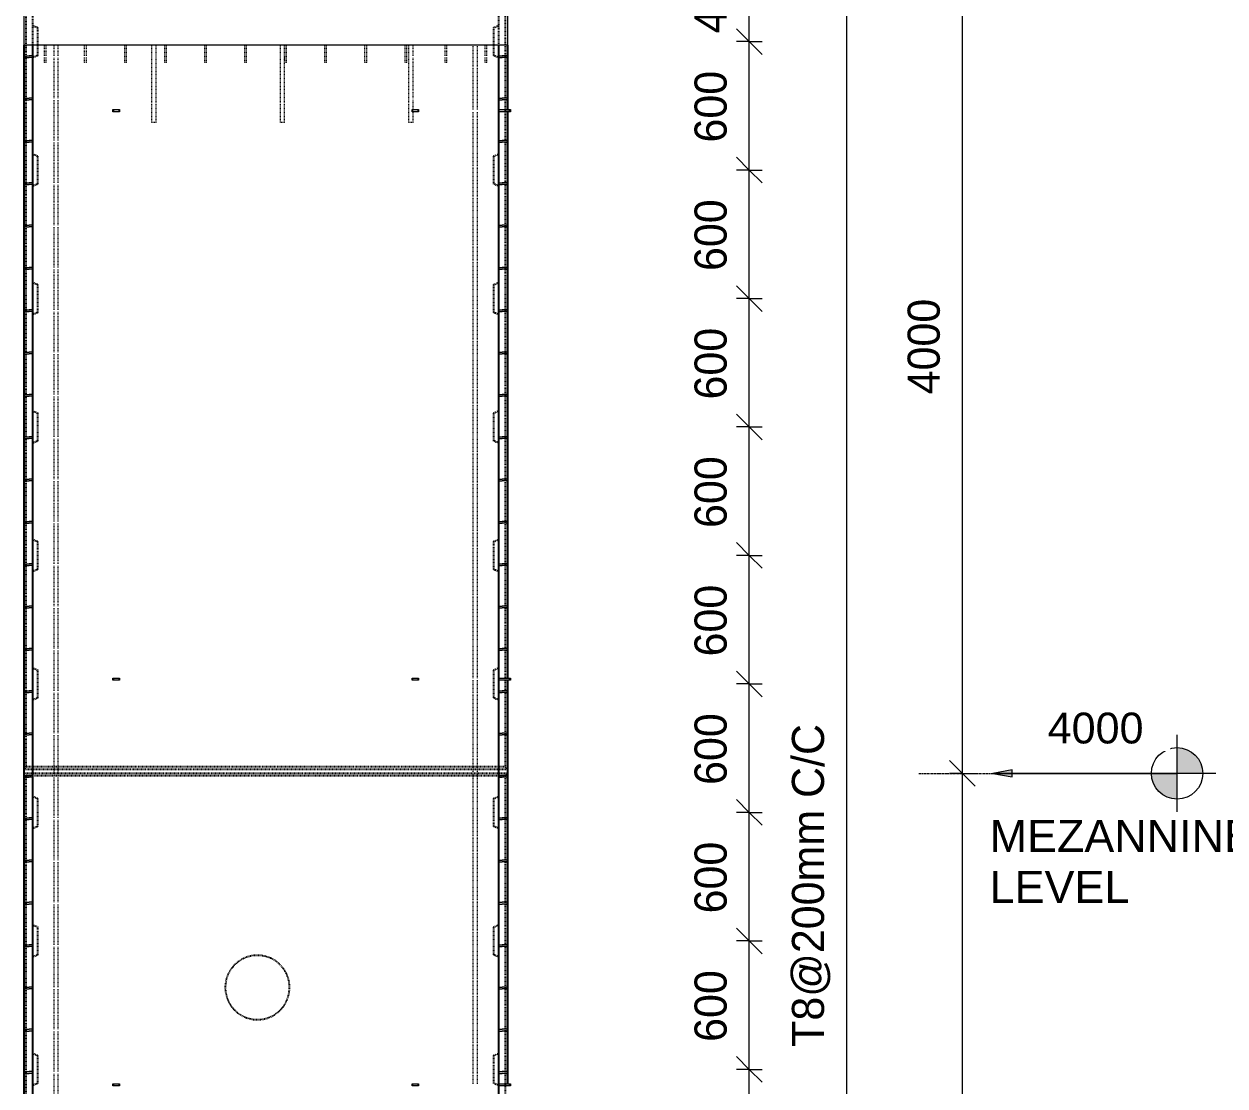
# Model space of a CAD drawing. Header units: millimetres. Extents: x 1002 to 19652, y -2551 to 13126.
# Drawn here: x 7787 to 13392, y 2200 to 7159 of the extents above; entities that cross this region are included whole.
import ezdxf

# ---------------------------------------------------------------- set-up
doc = ezdxf.new("R2010")
doc.units = ezdxf.units.MM
doc.linetypes.add('Dash', pattern=[6.36, 3.18, -3.18])
doc.linetypes.add('Hidden', pattern=[7.14, 4.76, -2.38])
for name, color, linetype, lineweight in [('A-ANNO-DIMS', 211, 'Continuous', 9), ('A-ANNO-DIMS-60', 211, 'Continuous', 9), ('A-DETL-HDLN', 90, 'Hidden', 18), ('A-GENM', 13, 'Continuous', 18), ('A-WALL', 113, 'Continuous', 25), ('A-WALL-HDLN', 110, 'Dash', 25), ('G-ANNO-DIMS', 111, 'Continuous', 9), ('G-ANNO-TEXT', 231, 'Continuous', 9), ('S-BEAM', 12, 'Continuous', 18), ('S-RBAR', 171, 'Continuous', 18)]:
    doc.layers.add(name, color=color, linetype=linetype, lineweight=lineweight)
doc.styles.add('Arial_1', font='arial.ttf', dxfattribs={"height": 150})
doc.styles.add('Arial_2', font='arial.ttf', dxfattribs={"height": 144})
doc.styles.add('Nirmala UI Semilight', font='NirmalaS.ttf', dxfattribs={"height": 150})
doc.dimstyles.new('Arrow_Filled_-_2_5_NI_UI_1', dxfattribs={"dimscale": 304.8, "dimtxt": 157.104592, "dimasz": 0.393701, "dimexe": 0.19685, "dimexo": 0.0625, "dimgap": 0.19685, "dimtad": 1, "dimdec": 0, "dimzin": 0, "dimdsep": 46, "dimtxsty": 'Nirmala UI Semilight', "dimblk1": 'OBLIQUE', "dimblk2": 'OBLIQUE', "dimsah": 1, "dimcen": 0.09, "dimazin": 0, "dimtfac": 1, "dimtdec": 4, "dimtix": 1, "dimtmove": 0, "dimatfit": 3, "dimfxl": 0.19685, "dimfxlon": 1, "dimtvp": 1, "dimtolj": 1, "dimtzin": 0, "dimarcsym": 2})

# ---------------------------------------------------------------- blocks, each defined once
blk = doc.blocks.new('M_Rectangular Corbel - M_Rectangular Corbel-2189266-Elevation Front')
at = {"layer": 'S-BEAM'}
for p, q in [((7786.6, 7060), (7786.6, 7310)), ((7786.6, 7310), (10042.6, 7310)), ((10042.6, 7310), (10042.6, 7060)), ((10042.6, 7060), (7786.6, 7060))]:
    blk.add_line(p, q, dxfattribs=at)
blk = doc.blocks.new('RR spread anchor face based - RR-SA-2_5-200-1726821-Elevation Front')
at = {"layer": 'A-GENM'}
for p, q in [((9597.6, 6760), (9600.1, 6760)), ((9597.6, 6750), (9597.6, 6760)), ((9600.1, 6750), (9597.6, 6750)), ((9600.1, 6760), (9625.1, 6760)), ((9600.1, 6760), (9600.1, 6750)), ((9625.1, 6750), (9600.1, 6750)), ((9625.1, 6760), (9627.6, 6760)), ((9625.1, 6760), (9625.1, 6750)), ((9627.6, 6750), (9625.1, 6750)), ((9627.6, 6760), (9627.6, 6750))]:
    blk.add_line(p, q, dxfattribs=at)
blk = doc.blocks.new('RR spread anchor face based - RR-SA-3_0-200-1726827-Elevation Front')
at = {"layer": 'A-GENM'}
for p, q in [((10002.6, 6760), (10052.6, 6760)), ((10052.6, 6750), (10002.6, 6750)), ((10052.6, 6760), (10057.6, 6760)), ((10052.6, 6750), (10052.6, 6760)), ((10057.6, 6750), (10052.6, 6750)), ((10057.6, 6760), (10057.6, 6750))]:
    blk.add_line(p, q, dxfattribs=at)
blk = doc.blocks.new('DIMBLOCK7-Elevation Front')
at = {"layer": 'A-ANNO-DIMS-60'}
for p, q in [((11171.6, 2277.5), (11111.6, 2337.5)), ((11171.6, 2277.5), (11111.6, 2277.5)), ((11171.6, 1677.5), (11171.6, 2277.5)), ((11171.6, 2277.5), (11231.6, 2217.5)), ((11171.6, 2277.5), (11231.6, 2277.5)), ((11171.6, 1677.5), (11111.6, 1737.5)), ((11171.6, 1677.5), (11111.6, 1677.5)), ((11171.6, 1677.5), (11231.6, 1617.5)), ((11171.6, 1677.5), (11231.6, 1677.5))]:
    blk.add_line(p, q, dxfattribs=at)
at = {"layer": 'A-ANNO-DIMS-60', "color": 0, "insert": (10915.8, 1806.1), "char_height": 150, "width": 411.328, "attachment_point": 1, "rotation": 90, "line_spacing_factor": 1.142579, "style": 'Nirmala UI Semilight'}
blk.add_mtext('600', dxfattribs=at)
blk = doc.blocks.new('_Oblique')
at = {"color": 0, "linetype": 'ByBlock', "lineweight": -2}
blk.add_line((-0.5, -0.5), (0.5, 0.5), dxfattribs=at)
blk = doc.blocks.new('DIMBLOCK8-Elevation Front')
at = {"layer": 'A-ANNO-DIMS-60'}
for p, q in [((11171.6, 2877.5), (11111.6, 2937.5)), ((11171.6, 2877.5), (11111.6, 2877.5)), ((11171.6, 2277.5), (11171.6, 2877.5)), ((11171.6, 2877.5), (11231.6, 2817.5)), ((11171.6, 2877.5), (11231.6, 2877.5)), ((11171.6, 2277.5), (11111.6, 2337.5)), ((11171.6, 2277.5), (11111.6, 2277.5)), ((11171.6, 2277.5), (11231.6, 2217.5)), ((11171.6, 2277.5), (11231.6, 2277.5))]:
    blk.add_line(p, q, dxfattribs=at)
at = {"layer": 'A-ANNO-DIMS-60', "color": 0, "insert": (10915.8, 2406.1), "char_height": 150, "width": 411.328, "attachment_point": 1, "rotation": 90, "line_spacing_factor": 1.142579, "style": 'Nirmala UI Semilight'}
blk.add_mtext('600', dxfattribs=at)
blk = doc.blocks.new('DIMBLOCK9-Elevation Front')
at = {"layer": 'A-ANNO-DIMS-60'}
for p, q in [((11171.6, 3477.5), (11111.6, 3537.5)), ((11171.6, 3477.5), (11111.6, 3477.5)), ((11171.6, 2877.5), (11171.6, 3477.5)), ((11171.6, 3477.5), (11231.6, 3417.5)), ((11171.6, 3477.5), (11231.6, 3477.5)), ((11171.6, 2877.5), (11111.6, 2937.5)), ((11171.6, 2877.5), (11111.6, 2877.5)), ((11171.6, 2877.5), (11231.6, 2817.5)), ((11171.6, 2877.5), (11231.6, 2877.5))]:
    blk.add_line(p, q, dxfattribs=at)
at = {"layer": 'A-ANNO-DIMS-60', "color": 0, "insert": (10915.8, 3006.1), "char_height": 150, "width": 411.328, "attachment_point": 1, "rotation": 90, "line_spacing_factor": 1.142579, "style": 'Nirmala UI Semilight'}
blk.add_mtext('600', dxfattribs=at)
blk = doc.blocks.new('DIMBLOCK10-Elevation Front')
at = {"layer": 'A-ANNO-DIMS-60'}
for p, q in [((11171.6, 4077.5), (11111.6, 4137.5)), ((11171.6, 4077.5), (11111.6, 4077.5)), ((11171.6, 3477.5), (11171.6, 4077.5)), ((11171.6, 4077.5), (11231.6, 4017.5)), ((11171.6, 4077.5), (11231.6, 4077.5)), ((11171.6, 3477.5), (11111.6, 3537.5)), ((11171.6, 3477.5), (11111.6, 3477.5)), ((11171.6, 3477.5), (11231.6, 3417.5)), ((11171.6, 3477.5), (11231.6, 3477.5))]:
    blk.add_line(p, q, dxfattribs=at)
at = {"layer": 'A-ANNO-DIMS-60', "color": 0, "insert": (10915.8, 3606.1), "char_height": 150, "width": 411.328, "attachment_point": 1, "rotation": 90, "line_spacing_factor": 1.142579, "style": 'Nirmala UI Semilight'}
blk.add_mtext('600', dxfattribs=at)
blk = doc.blocks.new('DIMBLOCK11-Elevation Front')
at = {"layer": 'A-ANNO-DIMS-60'}
for p, q in [((11171.6, 4677.5), (11111.6, 4737.5)), ((11171.6, 4677.5), (11111.6, 4677.5)), ((11171.6, 4077.5), (11171.6, 4677.5)), ((11171.6, 4677.5), (11231.6, 4617.5)), ((11171.6, 4677.5), (11231.6, 4677.5)), ((11171.6, 4077.5), (11111.6, 4137.5)), ((11171.6, 4077.5), (11111.6, 4077.5)), ((11171.6, 4077.5), (11231.6, 4017.5)), ((11171.6, 4077.5), (11231.6, 4077.5))]:
    blk.add_line(p, q, dxfattribs=at)
at = {"layer": 'A-ANNO-DIMS-60', "color": 0, "insert": (10915.8, 4206.1), "char_height": 150, "width": 411.328, "attachment_point": 1, "rotation": 90, "line_spacing_factor": 1.142579, "style": 'Nirmala UI Semilight'}
blk.add_mtext('600', dxfattribs=at)
blk = doc.blocks.new('DIMBLOCK12-Elevation Front')
at = {"layer": 'A-ANNO-DIMS-60'}
for p, q in [((11171.6, 5277.5), (11111.6, 5337.5)), ((11171.6, 5277.5), (11111.6, 5277.5)), ((11171.6, 4677.5), (11171.6, 5277.5)), ((11171.6, 5277.5), (11231.6, 5217.5)), ((11171.6, 5277.5), (11231.6, 5277.5)), ((11171.6, 4677.5), (11111.6, 4737.5)), ((11171.6, 4677.5), (11111.6, 4677.5)), ((11171.6, 4677.5), (11231.6, 4617.5)), ((11171.6, 4677.5), (11231.6, 4677.5))]:
    blk.add_line(p, q, dxfattribs=at)
at = {"layer": 'A-ANNO-DIMS-60', "color": 0, "insert": (10915.8, 4806.1), "char_height": 150, "width": 411.328, "attachment_point": 1, "rotation": 90, "line_spacing_factor": 1.142579, "style": 'Nirmala UI Semilight'}
blk.add_mtext('600', dxfattribs=at)
blk = doc.blocks.new('DIMBLOCK13-Elevation Front')
at = {"layer": 'A-ANNO-DIMS-60'}
for p, q in [((11171.6, 5877.5), (11111.6, 5937.5)), ((11171.6, 5877.5), (11111.6, 5877.5)), ((11171.6, 5277.5), (11171.6, 5877.5)), ((11171.6, 5877.5), (11231.6, 5817.5)), ((11171.6, 5877.5), (11231.6, 5877.5)), ((11171.6, 5277.5), (11111.6, 5337.5)), ((11171.6, 5277.5), (11111.6, 5277.5)), ((11171.6, 5277.5), (11231.6, 5217.5)), ((11171.6, 5277.5), (11231.6, 5277.5))]:
    blk.add_line(p, q, dxfattribs=at)
at = {"layer": 'A-ANNO-DIMS-60', "color": 0, "insert": (10915.8, 5406.1), "char_height": 150, "width": 411.328, "attachment_point": 1, "rotation": 90, "line_spacing_factor": 1.142579, "style": 'Nirmala UI Semilight'}
blk.add_mtext('600', dxfattribs=at)
blk = doc.blocks.new('DIMBLOCK14-Elevation Front')
at = {"layer": 'A-ANNO-DIMS-60'}
for p, q in [((11171.6, 6477.5), (11111.6, 6537.5)), ((11171.6, 6477.5), (11111.6, 6477.5)), ((11171.6, 5877.5), (11171.6, 6477.5)), ((11171.6, 6477.5), (11231.6, 6417.5)), ((11171.6, 6477.5), (11231.6, 6477.5)), ((11171.6, 5877.5), (11111.6, 5937.5)), ((11171.6, 5877.5), (11111.6, 5877.5)), ((11171.6, 5877.5), (11231.6, 5817.5)), ((11171.6, 5877.5), (11231.6, 5877.5))]:
    blk.add_line(p, q, dxfattribs=at)
at = {"layer": 'A-ANNO-DIMS-60', "color": 0, "insert": (10915.8, 6006.1), "char_height": 150, "width": 411.328, "attachment_point": 1, "rotation": 90, "line_spacing_factor": 1.142579, "style": 'Nirmala UI Semilight'}
blk.add_mtext('600', dxfattribs=at)
blk = doc.blocks.new('DIMBLOCK15-Elevation Front')
at = {"layer": 'A-ANNO-DIMS-60'}
for p, q in [((11171.6, 7077.5), (11111.6, 7137.5)), ((11171.6, 7077.5), (11111.6, 7077.5)), ((11171.6, 6477.5), (11171.6, 7077.5)), ((11171.6, 7077.5), (11231.6, 7017.5)), ((11171.6, 7077.5), (11231.6, 7077.5)), ((11171.6, 6477.5), (11111.6, 6537.5)), ((11171.6, 6477.5), (11111.6, 6477.5)), ((11171.6, 6477.5), (11231.6, 6417.5)), ((11171.6, 6477.5), (11231.6, 6477.5))]:
    blk.add_line(p, q, dxfattribs=at)
at = {"layer": 'A-ANNO-DIMS-60', "color": 0, "insert": (10915.8, 6606.1), "char_height": 150, "width": 411.328, "attachment_point": 1, "rotation": 90, "line_spacing_factor": 1.142579, "style": 'Nirmala UI Semilight'}
blk.add_mtext('600', dxfattribs=at)
blk = doc.blocks.new('DIMBLOCK16-Elevation Front')
at = {"layer": 'A-ANNO-DIMS-60'}
for p, q in [((11171.6, 7500), (11111.6, 7560)), ((11171.6, 7500), (11111.6, 7500)), ((11171.6, 7077.5), (11171.6, 7500)), ((11171.6, 7500), (11231.6, 7440)), ((11171.6, 7500), (11231.6, 7500)), ((11171.6, 7077.5), (11111.6, 7137.5)), ((11171.6, 7077.5), (11111.6, 7077.5)), ((11171.6, 7077.5), (11231.6, 7017.5)), ((11171.6, 7077.5), (11231.6, 7077.5))]:
    blk.add_line(p, q, dxfattribs=at)
at = {"layer": 'A-ANNO-DIMS-60', "color": 0, "insert": (10915.8, 7115.9), "char_height": 150, "width": 414.756, "attachment_point": 1, "rotation": 90, "line_spacing_factor": 1.142579, "style": 'Nirmala UI Semilight'}
blk.add_mtext('422', dxfattribs=at)
blk = doc.blocks.new('DIMBLOCK19-Elevation Front')
at = {"layer": 'A-ANNO-DIMS-60'}
for p, q in [((11626.2, 7600), (11566.2, 7660)), ((11626.2, 7600), (11566.2, 7600)), ((11626.2, -1295), (11626.2, 7600)), ((11626.2, 7600), (11686.2, 7540)), ((11626.2, 7600), (11686.2, 7600)), ((11626.2, -1295), (11566.2, -1235)), ((11626.2, -1295), (11566.2, -1295)), ((11626.2, -1295), (11686.2, -1355)), ((11626.2, -1295), (11686.2, -1295))]:
    blk.add_line(p, q, dxfattribs=at)
at = {"layer": 'A-ANNO-DIMS-60', "color": 0, "insert": (11370.5, 2382.7), "char_height": 150, "width": 1847.55, "attachment_point": 1, "rotation": 90, "line_spacing_factor": 1.142579, "style": 'Nirmala UI Semilight'}
blk.add_mtext('T8@200mm C/C', dxfattribs=at)
blk = doc.blocks.new('Spot Elevations - M_Spot Elevation - Target Filled-10609-Elevation Front')
at = {"layer": 'G-ANNO-DIMS'}
h = blk.add_hatch(color=256, dxfattribs=at)
edge = h.paths.add_edge_path()
edge.add_line((13119.4, 7660), (13239.4, 7660))
edge.add_arc((13119.4, 7660), 120, 0, 90)
edge.add_line((13119.4, 7780), (13119.4, 7660))
h = blk.add_hatch(color=256, dxfattribs=at)
edge = h.paths.add_edge_path()
edge.add_line((13119.4, 7660), (12999.4, 7660))
edge.add_arc((13119.4, 7660), 120, 180, 270)
edge.add_line((13119.4, 7540), (13119.4, 7660))
for p, q in [((13119.4, 7480), (13119.4, 7840)), ((13299.4, 7660), (12279.4, 7660))]:
    blk.add_line(p, q, dxfattribs=at)
blk.add_circle((13119.4, 7660), 120, dxfattribs=at)
blk = doc.blocks.new('DIMBLOCK87-Elevation Front')
at = {"layer": 'A-ANNO-DIMS-60'}
for p, q in [((12166.2, 3660), (12106.2, 3720)), ((12166.2, 3660), (12106.2, 3660)), ((12166.2, -1395), (12166.2, 3660)), ((12166.2, 3660), (12226.2, 3600)), ((12166.2, 3660), (12226.2, 3660)), ((12166.2, -1395), (12106.2, -1335)), ((12166.2, -1395), (12106.2, -1395)), ((12166.2, -1395), (12226.2, -1455)), ((12166.2, -1395), (12226.2, -1395))]:
    blk.add_line(p, q, dxfattribs=at)
at = {"layer": 'A-ANNO-DIMS-60', "color": 0, "insert": (11910.5, 904), "char_height": 150, "width": 548.438, "attachment_point": 1, "rotation": 90, "line_spacing_factor": 1.142579, "style": 'Nirmala UI Semilight'}
blk.add_mtext('5055', dxfattribs=at)
blk = doc.blocks.new('DIMBLOCK88-Elevation Front')
at = {"layer": 'A-ANNO-DIMS-60'}
for p, q in [((12166.2, 7660), (12106.2, 7720)), ((12166.2, 7660), (12106.2, 7660)), ((12166.2, 3660), (12166.2, 7660)), ((12166.2, 7660), (12226.2, 7600)), ((12166.2, 7660), (12226.2, 7660)), ((12166.2, 3660), (12106.2, 3720)), ((12166.2, 3660), (12106.2, 3660)), ((12166.2, 3660), (12226.2, 3600)), ((12166.2, 3660), (12226.2, 3660))]:
    blk.add_line(p, q, dxfattribs=at)
at = {"layer": 'A-ANNO-DIMS-60', "color": 0, "insert": (11910.5, 5430.1), "char_height": 150, "width": 551.866, "attachment_point": 1, "rotation": 90, "line_spacing_factor": 1.142579, "style": 'Nirmala UI Semilight'}
blk.add_mtext('4000', dxfattribs=at)

msp = doc.modelspace()

# ---------------------------------------------------------------- hatches: boundary and pattern name
at = {"layer": 'G-ANNO-DIMS'}
msp.add_hatch(color=256, dxfattribs=at).paths.add_polyline_path([(12307.7, 3660), (12397.7, 3644.1), (12397.7, 3675.9)])

# ---------------------------------------------------------------- linework, layer by layer
at = {"layer": 'A-DETL-HDLN'}
msp.add_line((11962.6, 3660), (12782.6, 3660), dxfattribs=at)
at = {"layer": 'A-WALL'}
for p, q in [((7786.6, 7007.4), (7786.6, 7060)), ((7786.6, 6809.7), (7786.6, 7006.6)), ((7826.6, 7060), (7826.6, -1395)), ((10002.6, -1395), (10002.6, 7060)), ((10042.6, 7060), (10042.6, 7007.4)), ((10042.6, 7006.6), (10042.6, 6809.7)), ((7786.6, 6612), (7786.6, 6809)), ((10042.6, 6809), (10042.6, 6760)), ((10042.6, 6750), (10042.6, 6612)), ((7786.6, 6414.4), (7786.6, 6611.3)), ((10042.6, 6611.3), (10042.6, 6414.4)), ((7786.6, 6216.7), (7786.6, 6413.6)), ((10042.6, 6413.6), (10042.6, 6216.7)), ((7786.6, 6019), (7786.6, 6216)), ((10042.6, 6216), (10042.6, 6019)), ((7786.6, 5821.4), (7786.6, 6018.3)), ((10042.6, 6018.3), (10042.6, 5821.4)), ((7786.6, 5623.7), (7786.6, 5820.6)), ((10042.6, 5820.6), (10042.6, 5623.7)), ((7786.6, 5426), (7786.6, 5623)), ((10042.6, 5623), (10042.6, 5426)), ((7786.6, 5228.4), (7786.6, 5425.3)), ((10042.6, 5425.3), (10042.6, 5228.4)), ((7786.6, 5030.7), (7786.6, 5227.6)), ((10042.6, 5227.6), (10042.6, 5030.7)), ((7786.6, 4833), (7786.6, 5030)), ((10042.6, 5030), (10042.6, 4833)), ((7786.6, 4635.4), (7786.6, 4832.3)), ((10042.6, 4832.3), (10042.6, 4635.4)), ((7786.6, 4437.7), (7786.6, 4634.6)), ((10042.6, 4634.6), (10042.6, 4437.7)), ((7786.6, 4240), (7786.6, 4437)), ((10042.6, 4437), (10042.6, 4240)), ((7786.6, 4042.4), (7786.6, 4239.3)), ((10042.6, 4239.3), (10042.6, 4105)), ((10042.6, 4095), (10042.6, 4042.4)), ((7786.6, 3844.7), (7786.6, 4041.6)), ((10042.6, 4041.6), (10042.6, 3844.7)), ((7786.6, 3647), (7786.6, 3844)), ((10042.6, 3844), (10042.6, 3647)), ((7786.6, 3449.4), (7786.6, 3646.3)), ((10042.6, 3646.3), (10042.6, 3449.4)), ((7786.6, 3251.7), (7786.6, 3448.6)), ((10042.6, 3448.6), (10042.6, 3251.7)), ((7786.6, 3054), (7786.6, 3251)), ((10042.6, 3251), (10042.6, 3054)), ((7786.6, 2856.4), (7786.6, 3053.3)), ((10042.6, 3053.3), (10042.6, 2856.4)), ((7786.6, 2658.7), (7786.6, 2855.6)), ((10042.6, 2855.6), (10042.6, 2658.7)), ((7786.6, 2461), (7786.6, 2658)), ((10042.6, 2658), (10042.6, 2461)), ((7786.6, 2263.4), (7786.6, 2460.3)), ((10042.6, 2460.3), (10042.6, 2263.4)), ((7786.6, 2065.7), (7786.6, 2262.6)), ((10042.6, 2262.6), (10042.6, 2210))]:
    msp.add_line(p, q, dxfattribs=at)
at = {"layer": 'A-WALL-HDLN'}
for p, q in [((7796.6, 3689.9), (7796.6, 7660)), ((10032.6, 7660), (10032.6, 3689.9)), ((7826.6, 7310), (7826.6, 7060)), ((10002.6, 7060), (10002.6, 7310)), ((7826.6, 7152.5), (7851.6, 7142.5)), ((7851.6, 7012.5), (7851.6, 7142.5)), ((9977.6, 7142.5), (10002.6, 7152.5)), ((9977.6, 7142.5), (9977.6, 7012.5)), ((7851.6, 7012.5), (7826.6, 7002.5)), ((10002.6, 7002.5), (9977.6, 7012.5)), ((10042.6, 6760), (10042.6, 6750)), ((7826.6, 6552.5), (7851.6, 6542.5)), ((7851.6, 6412.5), (7851.6, 6542.5)), ((9977.6, 6542.5), (10002.6, 6552.5)), ((9977.6, 6542.5), (9977.6, 6412.5)), ((7851.6, 6412.5), (7826.6, 6402.5)), ((10002.6, 6402.5), (9977.6, 6412.5)), ((7826.6, 5952.5), (7851.6, 5942.5)), ((7851.6, 5812.5), (7851.6, 5942.5)), ((9977.6, 5942.5), (10002.6, 5952.5)), ((9977.6, 5942.5), (9977.6, 5812.5)), ((7851.6, 5812.5), (7826.6, 5802.5)), ((10002.6, 5802.5), (9977.6, 5812.5)), ((7826.6, 5352.5), (7851.6, 5342.5)), ((7851.6, 5212.5), (7851.6, 5342.5)), ((9977.6, 5342.5), (10002.6, 5352.5)), ((9977.6, 5342.5), (9977.6, 5212.5)), ((7851.6, 5212.5), (7826.6, 5202.5)), ((10002.6, 5202.5), (9977.6, 5212.5)), ((7826.6, 4752.5), (7851.6, 4742.5)), ((7851.6, 4612.5), (7851.6, 4742.5)), ((9977.6, 4742.5), (10002.6, 4752.5)), ((9977.6, 4742.5), (9977.6, 4612.5)), ((7851.6, 4612.5), (7826.6, 4602.5)), ((10002.6, 4602.5), (9977.6, 4612.5)), ((7826.6, 4152.5), (7851.6, 4142.5)), ((9977.6, 4142.5), (10002.6, 4152.5)), ((7851.6, 4012.5), (7851.6, 4142.5)), ((9977.6, 4142.5), (9977.6, 4012.5)), ((10042.6, 4105), (10042.6, 4095)), ((7851.6, 4012.5), (7826.6, 4002.5)), ((10002.6, 4002.5), (9977.6, 4012.5)), ((7786.6, 3680), (7796.6, 3689.9)), ((7786.6, 3680), (10042.6, 3680)), ((10042.6, 3660), (7786.6, 3660)), ((7796.6, 3650.1), (7786.6, 3660)), ((10032.6, 3689.9), (7796.6, 3689.9)), ((7796.6, -1395), (7796.6, 3650.1)), ((7796.6, 3650.1), (10032.6, 3650.1)), ((10032.6, 3689.9), (10042.6, 3680)), ((10042.6, 3660), (10032.6, 3650.1)), ((10032.6, 3650.1), (10032.6, -1395)), ((7826.6, 3552.5), (7851.6, 3542.5)), ((7851.6, 3412.5), (7851.6, 3542.5)), ((9977.6, 3542.5), (10002.6, 3552.5)), ((9977.6, 3542.5), (9977.6, 3412.5)), ((7851.6, 3412.5), (7826.6, 3402.5)), ((10002.6, 3402.5), (9977.6, 3412.5)), ((7826.6, 2952.5), (7851.6, 2942.5)), ((7851.6, 2812.5), (7851.6, 2942.5)), ((9977.6, 2942.5), (10002.6, 2952.5)), ((9977.6, 2942.5), (9977.6, 2812.5)), ((7851.6, 2812.5), (7826.6, 2802.5)), ((10002.6, 2802.5), (9977.6, 2812.5)), ((7826.6, 2352.5), (7851.6, 2342.5)), ((7851.6, 2212.5), (7851.6, 2342.5)), ((9977.6, 2342.5), (10002.6, 2352.5)), ((9977.6, 2342.5), (9977.6, 2212.5)), ((7851.6, 2212.5), (7826.6, 2202.5)), ((10002.6, 2202.5), (9977.6, 2212.5)), ((10042.6, 2210), (10042.6, 2200))]:
    msp.add_line(p, q, dxfattribs=at)
for start, end in [(0, 180), (180, 0)]:
    msp.add_arc((8875.9, 2660), 150, start, end, dxfattribs=at)
at = {"layer": 'G-ANNO-DIMS'}
for p, q in [((12397.7, 3675.9), (12307.7, 3660)), ((12307.7, 3660), (12397.7, 3644.1)), ((12307.7, 3660), (12568.2, 3660)), ((12397.7, 3644.1), (12397.7, 3675.9)), ((12568.2, 3660), (13168.5, 3660))]:
    msp.add_line(p, q, dxfattribs=at)
at = {"layer": 'S-RBAR'}
for p, q in [((7790.6, 7011), (7810.6, 7011)), ((7826.6, 7011), (7810.6, 7011)), ((10002.6, 7011), (10018.6, 7011)), ((10038.6, 7011), (10018.6, 7011)), ((7790.6, 7003), (7810.6, 7003)), ((7826.6, 7003), (7810.6, 7003)), ((10002.6, 7003), (10018.6, 7003)), ((10038.6, 7003), (10018.6, 7003)), ((7790.6, 6813.3), (7810.6, 6813.3)), ((7790.6, 6805.3), (7810.6, 6805.3)), ((7826.6, 6813.3), (7810.6, 6813.3)), ((7826.6, 6805.3), (7810.6, 6805.3)), ((10002.6, 6813.3), (10018.6, 6813.3)), ((10002.6, 6805.3), (10018.6, 6805.3)), ((10038.6, 6813.3), (10018.6, 6813.3)), ((10038.6, 6805.3), (10018.6, 6805.3)), ((7790.6, 6615.7), (7810.6, 6615.7)), ((7826.6, 6615.7), (7810.6, 6615.7)), ((10002.6, 6615.7), (10018.6, 6615.7)), ((10038.6, 6615.7), (10018.6, 6615.7)), ((7790.6, 6607.7), (7810.6, 6607.7)), ((7826.6, 6607.7), (7810.6, 6607.7)), ((10002.6, 6607.7), (10018.6, 6607.7)), ((10038.6, 6607.7), (10018.6, 6607.7)), ((7790.6, 6418), (7810.6, 6418)), ((7790.6, 6410), (7810.6, 6410)), ((7826.6, 6418), (7810.6, 6418)), ((7826.6, 6410), (7810.6, 6410)), ((10002.6, 6418), (10018.6, 6418)), ((10002.6, 6410), (10018.6, 6410)), ((10038.6, 6418), (10018.6, 6418)), ((10038.6, 6410), (10018.6, 6410)), ((7790.6, 6220.3), (7810.6, 6220.3)), ((7790.6, 6212.3), (7810.6, 6212.3)), ((7826.6, 6220.3), (7810.6, 6220.3)), ((7826.6, 6212.3), (7810.6, 6212.3)), ((10002.6, 6220.3), (10018.6, 6220.3)), ((10002.6, 6212.3), (10018.6, 6212.3)), ((10038.6, 6220.3), (10018.6, 6220.3)), ((10038.6, 6212.3), (10018.6, 6212.3)), ((7790.6, 6022.7), (7810.6, 6022.7)), ((7790.6, 6014.7), (7810.6, 6014.7)), ((7826.6, 6022.7), (7810.6, 6022.7)), ((7826.6, 6014.7), (7810.6, 6014.7)), ((10002.6, 6022.7), (10018.6, 6022.7)), ((10002.6, 6014.7), (10018.6, 6014.7)), ((10038.6, 6022.7), (10018.6, 6022.7)), ((10038.6, 6014.7), (10018.6, 6014.7)), ((7790.6, 5825), (7810.6, 5825)), ((7790.6, 5817), (7810.6, 5817)), ((7826.6, 5825), (7810.6, 5825)), ((7826.6, 5817), (7810.6, 5817)), ((10002.6, 5825), (10018.6, 5825)), ((10002.6, 5817), (10018.6, 5817)), ((10038.6, 5825), (10018.6, 5825)), ((10038.6, 5817), (10018.6, 5817)), ((7790.6, 5627.3), (7810.6, 5627.3)), ((7790.6, 5619.3), (7810.6, 5619.3)), ((7826.6, 5627.3), (7810.6, 5627.3)), ((7826.6, 5619.3), (7810.6, 5619.3)), ((10002.6, 5627.3), (10018.6, 5627.3)), ((10002.6, 5619.3), (10018.6, 5619.3)), ((10038.6, 5627.3), (10018.6, 5627.3)), ((10038.6, 5619.3), (10018.6, 5619.3)), ((7790.6, 5429.7), (7810.6, 5429.7)), ((7790.6, 5421.7), (7810.6, 5421.7)), ((7826.6, 5429.7), (7810.6, 5429.7)), ((7826.6, 5421.7), (7810.6, 5421.7)), ((10002.6, 5429.7), (10018.6, 5429.7)), ((10002.6, 5421.7), (10018.6, 5421.7)), ((10038.6, 5429.7), (10018.6, 5429.7)), ((10038.6, 5421.7), (10018.6, 5421.7)), ((7790.6, 5232), (7810.6, 5232)), ((7790.6, 5224), (7810.6, 5224)), ((7826.6, 5232), (7810.6, 5232)), ((7826.6, 5224), (7810.6, 5224)), ((10002.6, 5232), (10018.6, 5232)), ((10002.6, 5224), (10018.6, 5224)), ((10038.6, 5232), (10018.6, 5232)), ((10038.6, 5224), (10018.6, 5224)), ((7790.6, 5034.3), (7810.6, 5034.3)), ((7790.6, 5026.3), (7810.6, 5026.3)), ((7826.6, 5034.3), (7810.6, 5034.3)), ((7826.6, 5026.3), (7810.6, 5026.3)), ((10002.6, 5034.3), (10018.6, 5034.3)), ((10002.6, 5026.3), (10018.6, 5026.3)), ((10038.6, 5034.3), (10018.6, 5034.3)), ((10038.6, 5026.3), (10018.6, 5026.3)), ((7790.6, 4836.7), (7810.6, 4836.7)), ((7790.6, 4828.7), (7810.6, 4828.7)), ((7826.6, 4836.7), (7810.6, 4836.7)), ((7826.6, 4828.7), (7810.6, 4828.7)), ((10002.6, 4836.7), (10018.6, 4836.7)), ((10002.6, 4828.7), (10018.6, 4828.7)), ((10038.6, 4836.7), (10018.6, 4836.7)), ((10038.6, 4828.7), (10018.6, 4828.7)), ((7790.6, 4639), (7810.6, 4639)), ((7790.6, 4631), (7810.6, 4631)), ((7826.6, 4639), (7810.6, 4639)), ((7826.6, 4631), (7810.6, 4631)), ((10002.6, 4639), (10018.6, 4639)), ((10002.6, 4631), (10018.6, 4631)), ((10038.6, 4639), (10018.6, 4639)), ((10038.6, 4631), (10018.6, 4631)), ((7790.6, 4441.3), (7810.6, 4441.3)), ((7790.6, 4433.3), (7810.6, 4433.3)), ((7826.6, 4441.3), (7810.6, 4441.3)), ((7826.6, 4433.3), (7810.6, 4433.3)), ((10002.6, 4441.3), (10018.6, 4441.3)), ((10002.6, 4433.3), (10018.6, 4433.3)), ((10038.6, 4441.3), (10018.6, 4441.3)), ((10038.6, 4433.3), (10018.6, 4433.3)), ((7790.6, 4243.7), (7810.6, 4243.7)), ((7790.6, 4235.7), (7810.6, 4235.7)), ((7826.6, 4243.7), (7810.6, 4243.7)), ((7826.6, 4235.7), (7810.6, 4235.7)), ((10002.6, 4243.7), (10018.6, 4243.7)), ((10002.6, 4235.7), (10018.6, 4235.7)), ((10038.6, 4243.7), (10018.6, 4243.7)), ((10038.6, 4235.7), (10018.6, 4235.7)), ((7790.6, 4046), (7810.6, 4046)), ((7790.6, 4038), (7810.6, 4038)), ((7826.6, 4046), (7810.6, 4046)), ((7826.6, 4038), (7810.6, 4038)), ((10002.6, 4046), (10018.6, 4046)), ((10002.6, 4038), (10018.6, 4038)), ((10038.6, 4046), (10018.6, 4046)), ((10038.6, 4038), (10018.6, 4038)), ((7790.6, 3848.3), (7810.6, 3848.3)), ((7790.6, 3840.3), (7810.6, 3840.3)), ((7826.6, 3848.3), (7810.6, 3848.3)), ((7826.6, 3840.3), (7810.6, 3840.3)), ((10002.6, 3848.3), (10018.6, 3848.3)), ((10002.6, 3840.3), (10018.6, 3840.3)), ((10038.6, 3848.3), (10018.6, 3848.3)), ((10038.6, 3840.3), (10018.6, 3840.3)), ((7790.6, 3650.7), (7810.6, 3650.7)), ((7826.6, 3650.7), (7810.6, 3650.7)), ((10002.6, 3650.7), (10018.6, 3650.7)), ((10038.6, 3650.7), (10018.6, 3650.7)), ((7790.6, 3642.7), (7810.6, 3642.7)), ((7826.6, 3642.7), (7810.6, 3642.7)), ((10002.6, 3642.7), (10018.6, 3642.7)), ((10038.6, 3642.7), (10018.6, 3642.7)), ((7790.6, 3453), (7810.6, 3453)), ((7790.6, 3445), (7810.6, 3445)), ((7826.6, 3453), (7810.6, 3453)), ((7826.6, 3445), (7810.6, 3445)), ((10002.6, 3453), (10018.6, 3453)), ((10002.6, 3445), (10018.6, 3445)), ((10038.6, 3453), (10018.6, 3453)), ((10038.6, 3445), (10018.6, 3445)), ((7790.6, 3255.3), (7810.6, 3255.3)), ((7826.6, 3255.3), (7810.6, 3255.3)), ((10002.6, 3255.3), (10018.6, 3255.3)), ((10038.6, 3255.3), (10018.6, 3255.3)), ((7790.6, 3247.3), (7810.6, 3247.3)), ((7826.6, 3247.3), (7810.6, 3247.3)), ((10002.6, 3247.3), (10018.6, 3247.3)), ((10038.6, 3247.3), (10018.6, 3247.3)), ((7790.6, 3057.7), (7810.6, 3057.7)), ((7790.6, 3049.7), (7810.6, 3049.7)), ((7826.6, 3057.7), (7810.6, 3057.7)), ((7826.6, 3049.7), (7810.6, 3049.7)), ((10002.6, 3057.7), (10018.6, 3057.7)), ((10002.6, 3049.7), (10018.6, 3049.7)), ((10038.6, 3057.7), (10018.6, 3057.7)), ((10038.6, 3049.7), (10018.6, 3049.7)), ((7790.6, 2860), (7810.6, 2860)), ((7826.6, 2860), (7810.6, 2860)), ((10002.6, 2860), (10018.6, 2860)), ((10038.6, 2860), (10018.6, 2860)), ((7790.6, 2852), (7810.6, 2852)), ((7826.6, 2852), (7810.6, 2852)), ((10002.6, 2852), (10018.6, 2852)), ((10038.6, 2852), (10018.6, 2852)), ((7790.6, 2662.3), (7810.6, 2662.3)), ((7790.6, 2654.3), (7810.6, 2654.3)), ((7826.6, 2662.3), (7810.6, 2662.3)), ((7826.6, 2654.3), (7810.6, 2654.3)), ((10002.6, 2662.3), (10018.6, 2662.3)), ((10002.6, 2654.3), (10018.6, 2654.3)), ((10038.6, 2662.3), (10018.6, 2662.3)), ((10038.6, 2654.3), (10018.6, 2654.3)), ((7790.6, 2464.7), (7810.6, 2464.7)), ((7790.6, 2456.7), (7810.6, 2456.7)), ((7826.6, 2464.7), (7810.6, 2464.7)), ((7826.6, 2456.7), (7810.6, 2456.7)), ((10002.6, 2464.7), (10018.6, 2464.7)), ((10002.6, 2456.7), (10018.6, 2456.7)), ((10038.6, 2464.7), (10018.6, 2464.7)), ((10038.6, 2456.7), (10018.6, 2456.7)), ((7790.6, 2267), (7810.6, 2267)), ((7790.6, 2259), (7810.6, 2259)), ((7826.6, 2267), (7810.6, 2267)), ((7826.6, 2259), (7810.6, 2259)), ((10002.6, 2267), (10018.6, 2267)), ((10002.6, 2259), (10018.6, 2259)), ((10038.6, 2267), (10018.6, 2267)), ((10038.6, 2259), (10018.6, 2259))]:
    msp.add_line(p, q, dxfattribs=at)
at = {"layer": 'S-RBAR', "linetype": 'Dash'}
for p, q in [((7882.6, 7011), (7882.6, 7060)), ((7890.6, 7011), (7890.6, 7060)), ((7926.6, 7011), (7926.6, 7060)), ((7946.6, 7011), (7946.6, 7060)), ((8069.5, 7011), (8069.5, 7060)), ((8077.5, 7011), (8077.5, 7060)), ((8256.4, 6980.3), (8256.4, 7060)), ((8264.4, 6980.3), (8264.4, 7060)), ((8383, 6700), (8383, 7060)), ((8403, 6700), (8403, 7060)), ((8443.3, 6980.3), (8443.3, 7060)), ((8451.3, 6980.3), (8451.3, 7060)), ((8630.2, 6980.3), (8630.2, 7060)), ((8638.2, 6980.3), (8638.2, 7060)), ((8817.1, 6980.3), (8817.1, 7060)), ((8825.1, 6980.3), (8825.1, 7060)), ((8983, 6700), (8983, 7060)), ((9003, 6700), (9003, 7060)), ((9004, 6980.3), (9004, 7060)), ((9012, 6980.3), (9012, 7060)), ((9190.9, 6980.3), (9190.9, 7060)), ((9198.9, 6980.3), (9198.9, 7060)), ((9377.8, 6980.3), (9377.8, 7060)), ((9385.8, 6980.3), (9385.8, 7060)), ((9564.7, 6980.3), (9564.7, 7060)), ((9572.7, 6980.3), (9572.7, 7060)), ((9583, 6700), (9583, 7060)), ((9603, 7011), (9603, 7060)), ((9751.7, 7011), (9751.7, 7060)), ((9759.7, 7011), (9759.7, 7060)), ((9882.6, 6760), (9882.6, 7060)), ((9902.6, 6760), (9902.6, 7060)), ((9938.6, 7011), (9938.6, 7060)), ((9946.6, 7011), (9946.6, 7060)), ((7882.6, 6980.3), (7882.6, 7003)), ((7890.6, 6980.3), (7882.6, 6980.3)), ((7890.6, 6980.3), (7890.6, 7003)), ((7926.6, 6813.3), (7926.6, 7003)), ((7946.6, 6813.3), (7946.6, 7003)), ((8069.5, 6980.3), (8069.5, 7003)), ((8077.5, 6980.3), (8069.5, 6980.3)), ((8077.5, 6980.3), (8077.5, 7003)), ((8264.4, 6980.3), (8256.4, 6980.3)), ((8451.3, 6980.3), (8443.3, 6980.3)), ((8638.2, 6980.3), (8630.2, 6980.3)), ((8825.1, 6980.3), (8817.1, 6980.3)), ((9012, 6980.3), (9004, 6980.3)), ((9198.9, 6980.3), (9190.9, 6980.3)), ((9385.8, 6980.3), (9377.8, 6980.3)), ((9572.7, 6980.3), (9564.7, 6980.3)), ((9603, 6813.3), (9603, 7003)), ((9751.7, 6980.3), (9751.7, 7003)), ((9759.7, 6980.3), (9751.7, 6980.3)), ((9759.7, 6980.3), (9759.7, 7003)), ((9938.6, 6980.3), (9938.6, 7003)), ((9946.6, 6980.3), (9938.6, 6980.3)), ((9946.6, 6980.3), (9946.6, 7003)), ((7926.6, 6615.7), (7926.6, 6805.3)), ((7946.6, 6615.7), (7946.6, 6805.3)), ((9603, 6760), (9603, 6805.3)), ((9603, 6700), (9603, 6750)), ((9882.6, 4105), (9882.6, 6750)), ((9902.6, 4105), (9902.6, 6750)), ((8403, 6700), (8383, 6700)), ((9003, 6700), (8983, 6700)), ((9603, 6700), (9583, 6700)), ((7926.6, 6418), (7926.6, 6607.7)), ((7946.6, 6418), (7946.6, 6607.7)), ((7926.6, 6220.3), (7926.6, 6410)), ((7946.6, 6220.3), (7946.6, 6410)), ((7926.6, 6022.7), (7926.6, 6212.3)), ((7946.6, 6022.7), (7946.6, 6212.3)), ((7926.6, 5825), (7926.6, 6014.7)), ((7946.6, 5825), (7946.6, 6014.7)), ((7926.6, 5627.3), (7926.6, 5817)), ((7946.6, 5627.3), (7946.6, 5817)), ((7926.6, 5429.7), (7926.6, 5619.3)), ((7946.6, 5429.7), (7946.6, 5619.3)), ((7926.6, 5232), (7926.6, 5421.7)), ((7946.6, 5232), (7946.6, 5421.7)), ((7926.6, 5034.3), (7926.6, 5224)), ((7946.6, 5034.3), (7946.6, 5224)), ((7926.6, 4836.7), (7926.6, 5026.3)), ((7946.6, 4836.7), (7946.6, 5026.3)), ((7926.6, 4639), (7926.6, 4828.7)), ((7946.6, 4639), (7946.6, 4828.7)), ((7926.6, 4441.3), (7926.6, 4631)), ((7946.6, 4441.3), (7946.6, 4631)), ((7926.6, 4243.7), (7926.6, 4433.3)), ((7946.6, 4243.7), (7946.6, 4433.3)), ((7926.6, 4046), (7926.6, 4235.7)), ((7946.6, 4046), (7946.6, 4235.7)), ((9882.6, 2210), (9882.6, 4095)), ((9902.6, 2210), (9902.6, 4095)), ((7926.6, 3848.3), (7926.6, 4038)), ((7946.6, 3848.3), (7946.6, 4038)), ((7926.6, 3650.7), (7926.6, 3840.3)), ((7946.6, 3650.7), (7946.6, 3840.3)), ((7926.6, 3453), (7926.6, 3642.7)), ((7946.6, 3453), (7946.6, 3642.7)), ((7926.6, 3255.3), (7926.6, 3445)), ((7946.6, 3255.3), (7946.6, 3445)), ((7926.6, 3057.7), (7926.6, 3247.3)), ((7946.6, 3057.7), (7946.6, 3247.3)), ((7926.6, 2860), (7926.6, 3049.7)), ((7946.6, 2860), (7946.6, 3049.7)), ((7926.6, 2662.3), (7926.6, 2852)), ((7946.6, 2662.3), (7946.6, 2852)), ((7926.6, 2464.7), (7926.6, 2654.3)), ((7946.6, 2464.7), (7946.6, 2654.3)), ((7926.6, 2267), (7926.6, 2456.7)), ((7946.6, 2267), (7946.6, 2456.7)), ((7926.6, 2069.3), (7926.6, 2259)), ((7946.6, 2069.3), (7946.6, 2259))]:
    msp.add_line(p, q, dxfattribs=at)
at = {"layer": 'S-RBAR'}
for centre, start, end in [((7790.6, 7007), 90, 270), ((10038.6, 7007), 270, 90), ((7790.6, 6809.3), 90, 270), ((10038.6, 6809.3), 270, 90), ((7790.6, 6611.7), 90, 270), ((10038.6, 6611.7), 270, 90), ((7790.6, 6414), 90, 270), ((10038.6, 6414), 270, 90), ((7790.6, 6216.3), 90, 270), ((10038.6, 6216.3), 270, 90), ((7790.6, 6018.7), 90, 270), ((10038.6, 6018.7), 270, 90), ((7790.6, 5821), 90, 270), ((10038.6, 5821), 270, 90), ((7790.6, 5623.3), 90, 270), ((10038.6, 5623.3), 270, 90), ((7790.6, 5425.7), 90, 270), ((10038.6, 5425.7), 270, 90), ((7790.6, 5228), 90, 270), ((10038.6, 5228), 270, 90), ((7790.6, 5030.3), 90, 270), ((10038.6, 5030.3), 270, 90), ((7790.6, 4832.7), 90, 270), ((10038.6, 4832.7), 270, 90), ((7790.6, 4635), 90, 270), ((10038.6, 4635), 270, 90), ((7790.6, 4437.3), 90, 270), ((10038.6, 4437.3), 270, 90), ((7790.6, 4239.7), 90, 270), ((10038.6, 4239.7), 270, 90), ((7790.6, 4042), 90, 270), ((10038.6, 4042), 270, 90), ((7790.6, 3844.3), 90, 270), ((10038.6, 3844.3), 270, 90), ((7790.6, 3646.7), 90, 270), ((10038.6, 3646.7), 270, 90), ((7790.6, 3449), 90, 270), ((10038.6, 3449), 270, 90), ((7790.6, 3251.3), 90, 270), ((10038.6, 3251.3), 270, 90), ((7790.6, 3053.7), 90, 270), ((10038.6, 3053.7), 270, 90), ((7790.6, 2856), 90, 270), ((10038.6, 2856), 270, 90), ((7790.6, 2658.3), 90, 270), ((10038.6, 2658.3), 270, 90), ((7790.6, 2460.7), 90, 270), ((10038.6, 2460.7), 270, 90), ((7790.6, 2263), 90, 270), ((10038.6, 2263), 270, 90)]:
    msp.add_arc(centre, 4, start, end, dxfattribs=at)

# ---------------------------------------------------------------- block references
at = {"layer": 'A-GENM'}
for name, p in [('RR spread anchor face based - RR-SA-2_5-200-1726821-Elevation Front', (-1396, 0)), ('RR spread anchor face based - RR-SA-2_5-200-1726821-Elevation Front', (0, 0)), ('RR spread anchor face based - RR-SA-3_0-200-1726827-Elevation Front', (0, 0)), ('RR spread anchor face based - RR-SA-2_5-200-1726821-Elevation Front', (-1396, -2655)), ('RR spread anchor face based - RR-SA-2_5-200-1726821-Elevation Front', (0, -2655)), ('RR spread anchor face based - RR-SA-3_0-200-1726827-Elevation Front', (0, -2655)), ('RR spread anchor face based - RR-SA-2_5-200-1726821-Elevation Front', (-1396, -4550)), ('RR spread anchor face based - RR-SA-2_5-200-1726821-Elevation Front', (0, -4550)), ('RR spread anchor face based - RR-SA-3_0-200-1726827-Elevation Front', (0, -4550))]:
    msp.add_blockref(name, p, dxfattribs=at)
at = {"layer": 'G-ANNO-DIMS'}
msp.add_blockref('Spot Elevations - M_Spot Elevation - Target Filled-10609-Elevation Front', (49, -4000), dxfattribs=at)
at = {"layer": 'S-BEAM'}
msp.add_blockref('M_Rectangular Corbel - M_Rectangular Corbel-2189266-Elevation Front', (0, 0), dxfattribs=at)

# ---------------------------------------------------------------- texts
at = {"layer": 'G-ANNO-TEXT', "color": 7, "char_height": 150, "attachment_point": 1, "style": 'Arial_1'}
for s, insert, width in [('MEZANNINE', (12293.2, 3442.5), 1486.329), ('LEVEL', (12293.2, 3204.4), 784.05)]:
    msp.add_mtext(s, dxfattribs=dict(at, insert=insert, width=width))

# ---------------------------------------------------------------- dimensions: what is measured, and where the dimension line sits
at = {"layer": 'A-ANNO-DIMS'}
for base, p1, p2, override, picture, middle in [((12166.2, 7660), (12106.2, 3660), (12106.2, 7660), {"dimpost": '<>', "dimfxl": 4000}, 'DIMBLOCK88-Elevation Front', (12028.7, 5660)), ((11171.5518, 7500), (11111.5518, 7077.5078), (11111.5518, 7500), {"dimpost": '<>', "dimfxl": 422.492188}, 'DIMBLOCK16-Elevation Front', (11035.2966, 7288.7539)), ((11171.6, 7077.5), (11111.6, 6477.5), (11111.6, 7077.5), {"dimpost": '<>', "dimfxl": 600}, 'DIMBLOCK15-Elevation Front', (11034, 6777.5)), ((11171.6, 6477.5), (11111.6, 5877.5), (11111.6, 6477.5), {"dimpost": '<>', "dimfxl": 600}, 'DIMBLOCK14-Elevation Front', (11034, 6177.5)), ((11171.6, 5877.5), (11111.6, 5277.5), (11111.6, 5877.5), {"dimpost": '<>', "dimfxl": 600}, 'DIMBLOCK13-Elevation Front', (11034, 5577.5)), ((11171.6, 5277.5), (11111.6, 4677.5), (11111.6, 5277.5), {"dimpost": '<>', "dimfxl": 600}, 'DIMBLOCK12-Elevation Front', (11034, 4977.5)), ((11171.6, 4677.5), (11111.6, 4077.5), (11111.6, 4677.5), {"dimpost": '<>', "dimfxl": 600}, 'DIMBLOCK11-Elevation Front', (11034, 4377.5)), ((11171.6, 4077.5), (11111.6, 3477.5), (11111.6, 4077.5), {"dimpost": '<>', "dimfxl": 600}, 'DIMBLOCK10-Elevation Front', (11034, 3777.5)), ((12166.2, 3660), (12106.2, -1395), (12106.2, 3660), {"dimpost": '<>', "dimfxl": 5055.006916}, 'DIMBLOCK87-Elevation Front', (12028.7, 1132.5)), ((11171.6, 3477.5), (11111.6, 2877.5), (11111.6, 3477.5), {"dimpost": '<>', "dimfxl": 600}, 'DIMBLOCK9-Elevation Front', (11034, 3177.5)), ((11171.6, 2877.5), (11111.6, 2277.5), (11111.6, 2877.5), {"dimpost": '<>', "dimfxl": 600}, 'DIMBLOCK8-Elevation Front', (11034, 2577.5)), ((11171.6, 2277.5), (11111.6, 1677.5), (11111.6, 2277.5), {"dimpost": '<>', "dimfxl": 600}, 'DIMBLOCK7-Elevation Front', (11034, 1977.5))]:
    dim = msp.add_linear_dim(base=base, p1=p1, p2=p2, angle=90, dimstyle='Arrow_Filled_-_2_5_NI_UI_1', override=override, dxfattribs=at)
    dim.commit()
    dim.dimension.update_dxf_attribs({"geometry": picture, "text_midpoint": middle})
dim = msp.add_linear_dim(base=(11626.2, 7600), p1=(11566.2, -1295), p2=(11566.2, 7600), angle=90, text='T8@200mm C/C', dimstyle='Arrow_Filled_-_2_5_NI_UI_1', override={"dimpost": '<>', "dimfxl": 8895}, dxfattribs=at)
dim.commit()
dim.dimension.update_dxf_attribs({"geometry": 'DIMBLOCK19-Elevation Front', "text_midpoint": (11477.5, 3152.5)})

# ---------------------------------------------------------------- next in the draw order: texts
at = {"layer": 'G-ANNO-DIMS', "insert": (12564.2, 3943.7), "char_height": 144, "width": 535.947, "attachment_point": 1, "line_spacing_factor": 0.941778, "style": 'Arial_2', "bg_fill": 3, "box_fill_scale": 1.25, "bg_fill_color": 256, "bg_fill_true_color": 13158600, "bg_fill_transparency": 0}
msp.add_mtext('4000', dxfattribs=at)

doc.saveas('drawing.dxf')
